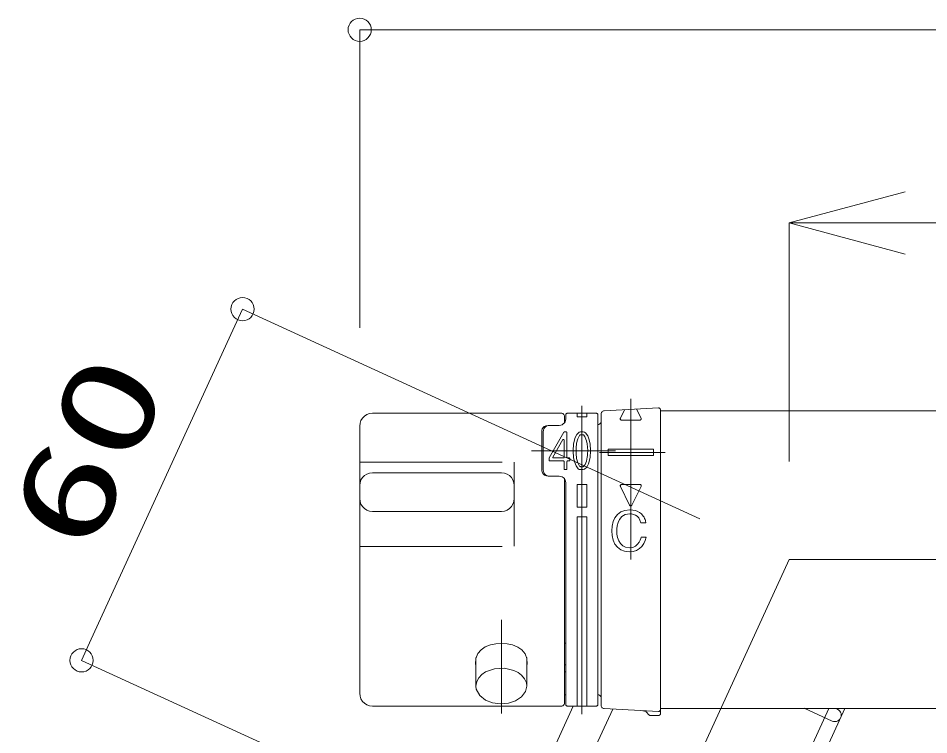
# Model space of a CAD drawing. Units: millimetres on the paper. Extents: x -305 to 305, y -152 to 152.
# Drawn here: x -237.17 to -213.6, y -102.74 to -84.19 of the extents above; entities that cross this region are included whole.
import ezdxf
from ezdxf.enums import TextEntityAlignment as Align

# ---------------------------------------------------------------- set-up
doc = ezdxf.new("R2010")
doc.units = ezdxf.units.MM
doc.linetypes.add('DASHED2', pattern=[3, 2, -1])
doc.linetypes.add('LONG_CHAIN', pattern=[21, 18, -1, 1, -1])
doc.layers.add('0-0_0', color=7, linetype='Continuous', lineweight=9)
doc.layers.add('0-1_VIEW0001', color=7, linetype='Continuous', lineweight=9)
doc.styles.add('ＭＳ ゴシック', font='')
doc.styles.get('ＭＳ ゴシック').set_extended_font_data('MS Gothic')

# ---------------------------------------------------------------- blocks, each defined once
blk = doc.blocks.new('_ORIGIN')
at = {"layer": '0-0_0'}
blk.add_line((0, 0), (-1, 0), dxfattribs=at)
blk.add_circle((0, 0), 0.5, dxfattribs=at)
blk = doc.blocks.new('_OPEN30')
at = {"layer": '0-0_0'}
blk.add_line((0, 0), (-1, 0), dxfattribs=at)
blk.add_lwpolyline([(-1, 0.2679), (0, 0), (-1, -0.2679)], dxfattribs=at)

msp = doc.modelspace()

# ---------------------------------------------------------------- linework, layer by layer
at = {"layer": '0-1_VIEW0001'}
for p, q in [((-228.334, -92.208), (-228.334, -84.49)), ((-227.734, -84.49), (-190.034, -84.49)), ((-217.217, -95.666), (-217.217, -89.49)), ((-203.549, -89.49), (-214.217, -89.49)), ((-219.526, -97.148), (-231.365, -91.721)), ((-235.282, -100.267), (-231.615, -92.267)), ((-228.001, -94.415), (-223.117, -94.415)), ((-223.034, -94.498), (-223.034, -94.663)), ((-222.999, -94.465), (-222.999, -94.562)), ((-222.217, -94.415), (-222.951, -94.415)), ((-222.709, -94.415), (-222.709, -94.512)), ((-222.167, -94.465), (-222.167, -101.948)), ((-222.083, -98.208), (-222.083, -94.436)), ((-222.006, -94.353), (-220.604, -94.277)), ((-221.478, -94.324), (-221.584, -94.547)), ((-221.166, -94.306), (-221.048, -94.547)), ((-220.601, -94.277), (-220.604, -94.277)), ((-220.55, -98.208), (-220.55, -94.327)), ((-220.55, -94.357), (-197.218, -94.357)), ((-220.55, -94.357), (-220.55, -102.04)), ((-223.168, -94.729), (-223.418, -94.729)), ((-221.554, -94.594), (-221.079, -94.594)), ((-228.333, -101.664), (-228.333, -94.748)), ((-223.617, -94.866), (-223.617, -95.388)), ((-223.584, -94.896), (-223.584, -95.878)), ((-223.427, -95.572), (-223.049, -94.907)), ((-223.037, -94.9), (-222.984, -94.9)), ((-222.969, -94.914), (-222.969, -95.559)), ((-222.546, -94.9), (-222.622, -94.9)), ((-222.561, -94.975), (-222.607, -94.975)), ((-223.331, -95.552), (-223.072, -95.099)), ((-223.045, -95.107), (-223.045, -95.559)), ((-222.643, -94.993), (-222.64, -94.99)), ((-223.617, -95.909), (-223.617, -95.388)), ((-221.901, -95.344), (-220.733, -95.344)), ((-221.901, -95.51), (-221.901, -95.344)), ((-220.733, -95.51), (-220.733, -95.344)), ((-224.646, -95.679), (-228.333, -95.679)), ((-224.334, -95.679), (-224.334, -96.29)), ((-223.43, -95.635), (-223.43, -95.579)), ((-223.059, -95.65), (-223.414, -95.65)), ((-223.059, -95.574), (-223.318, -95.574)), ((-223.045, -95.664), (-223.045, -95.86)), ((-222.969, -95.664), (-222.969, -95.86)), ((-222.908, -95.574), (-222.955, -95.574)), ((-222.908, -95.65), (-222.955, -95.65)), ((-222.894, -95.635), (-222.894, -95.59)), ((-221.901, -95.51), (-220.733, -95.51)), ((-223.028, -95.874), (-222.984, -95.874)), ((-222.64, -95.784), (-222.643, -95.782)), ((-222.622, -95.874), (-222.546, -95.874)), ((-222.607, -95.8), (-222.561, -95.8)), ((-224.667, -95.956), (-228.001, -95.956)), ((-223.451, -96.046), (-223.168, -96.046)), ((-223.418, -96.046), (-223.168, -96.046)), ((-223.034, -96.112), (-223.034, -100.367)), ((-224.334, -96.623), (-224.334, -96.29)), ((-222.999, -96.213), (-222.999, -101.948)), ((-222.709, -96.262), (-222.709, -96.846)), ((-222.709, -96.262), (-222.459, -96.262)), ((-222.459, -96.262), (-222.459, -96.846)), ((-221.347, -96.799), (-221.584, -96.308)), ((-221.554, -96.261), (-221.079, -96.261)), ((-221.286, -96.799), (-221.048, -96.308)), ((-224.334, -96.623), (-224.334, -97.854)), ((-222.459, -96.846), (-222.709, -96.846)), ((-224.667, -96.956), (-228.001, -96.956)), ((-222.709, -97.096), (-222.709, -101.999)), ((-222.459, -97.096), (-222.709, -97.096)), ((-222.459, -97.096), (-222.459, -101.999)), ((-220.924, -97.254), (-221.059, -97.254)), ((-221.051, -97.622), (-220.917, -97.622)), ((-224.646, -97.864), (-228.333, -97.864)), ((-222.083, -98.208), (-222.083, -101.978)), ((-220.55, -98.208), (-220.55, -102.191)), ((-223.034, -100.367), (-222.999, -100.367)), ((-223.034, -100.367), (-223.034, -101.915)), ((-223.693, -106.239), (-235.532, -100.812)), ((-225.324, -101.477), (-225.324, -100.735)), ((-224.009, -101.477), (-224.009, -100.735)), ((-225.324, -100.954), (-225.34, -100.899)), ((-223.995, -100.899), (-224.009, -100.954)), ((-223.034, -100.931), (-222.999, -100.931)), ((-223.034, -101.112), (-222.999, -101.112)), ((-225.315, -101.562), (-225.324, -101.477)), ((-224.02, -101.392), (-224.009, -101.477)), ((-223.034, -101.915), (-223.034, -101.706)), ((-222.999, -101.706), (-223.034, -101.706)), ((-228.001, -101.999), (-223.117, -101.999)), ((-222.806, -101.999), (-224.566, -105.84)), ((-222.217, -101.999), (-222.951, -101.999)), ((-222.006, -102.061), (-220.604, -102.138)), ((-220.801, -102.241), (-220.601, -102.241)), ((-220.55, -102.057), (-197.218, -102.057)), ((-220.55, -102.09), (-220.55, -102.087)), ((-215.774, -102.057), (-220.121, -111.544)), ((-216.107, -102.383), (-216.826, -102.053)), ((-215.967, -102.08), (-216.018, -102.057))]:
    msp.add_line(p, q, dxfattribs=at)
at = {"layer": '0-1_VIEW0001', "linetype": 'LONG_CHAIN'}
for p, q in [((-222.583, -102.202), (-222.583, -94.227)), ((-221.316, -94.045), (-221.316, -98.206)), ((-221.713, -95.388), (-223.885, -95.388)), ((-222.123, -95.428), (-220.427, -95.428)), ((-217.217, -98.206), (-223.563, -112.051)), ((-200.549, -98.206), (-217.217, -98.206)), ((-224.667, -99.762), (-224.667, -102.192))]:
    msp.add_line(p, q, dxfattribs=at)
at = {"layer": '0-1_VIEW0001', "linetype": 'DASHED2'}
for p, q in [((-221.785, -102.073), (-223.694, -106.237)), ((-216.187, -102.057), (-219.073, -108.357))]:
    msp.add_line(p, q, dxfattribs=at)
at = {"layer": '0-1_VIEW0001'}
for points in [[(-228.333, -94.748), (-228.325, -94.672), (-228.3, -94.601), (-228.26, -94.539), (-228.209, -94.488), (-228.147, -94.449), (-228.077, -94.424), (-228.001, -94.415)], [(-223.117, -94.415), (-223.098, -94.418), (-223.08, -94.424), (-223.065, -94.434), (-223.052, -94.446), (-223.042, -94.462), (-223.036, -94.479), (-223.034, -94.498)], [(-222.999, -94.465), (-222.998, -94.454), (-222.994, -94.443), (-222.989, -94.434), (-222.981, -94.426), (-222.973, -94.42), (-222.962, -94.417), (-222.951, -94.415)], [(-222.459, -94.415), (-222.459, -94.512), (-222.709, -94.512)], [(-222.217, -94.415), (-222.206, -94.417), (-222.195, -94.42), (-222.186, -94.426), (-222.178, -94.434), (-222.173, -94.443), (-222.169, -94.454), (-222.167, -94.465)], [(-222.083, -94.436), (-222.081, -94.417), (-222.076, -94.4), (-222.067, -94.385), (-222.055, -94.373), (-222.041, -94.363), (-222.024, -94.356), (-222.006, -94.353)], [(-220.601, -94.277), (-220.589, -94.278), (-220.579, -94.282), (-220.569, -94.288), (-220.561, -94.295), (-220.555, -94.304), (-220.551, -94.315), (-220.55, -94.327)], [(-223.617, -94.866), (-223.608, -94.823), (-223.582, -94.783), (-223.556, -94.759), (-223.512, -94.739), (-223.451, -94.729)], [(-223.584, -94.896), (-223.579, -94.858), (-223.567, -94.822), (-223.547, -94.791), (-223.521, -94.766), (-223.491, -94.746), (-223.456, -94.733), (-223.418, -94.729)], [(-222.999, -94.562), (-223.004, -94.6), (-223.016, -94.635), (-223.036, -94.666), (-223.063, -94.692), (-223.094, -94.712), (-223.129, -94.724), (-223.168, -94.729)], [(-222.083, -94.623), (-222.085, -94.642), (-222.092, -94.66), (-222.102, -94.675), (-222.115, -94.688), (-222.131, -94.698), (-222.148, -94.705), (-222.167, -94.707)], [(-221.571, -94.591), (-221.577, -94.587), (-221.582, -94.581), (-221.586, -94.575), (-221.588, -94.568), (-221.589, -94.561), (-221.588, -94.554), (-221.584, -94.547)], [(-221.554, -94.594), (-221.557, -94.593), (-221.559, -94.593), (-221.562, -94.593), (-221.564, -94.592), (-221.566, -94.592), (-221.568, -94.591), (-221.571, -94.591)], [(-221.046, -94.56), (-221.047, -94.568), (-221.049, -94.575), (-221.053, -94.582), (-221.058, -94.587), (-221.064, -94.59), (-221.071, -94.593), (-221.079, -94.594)], [(-221.048, -94.547), (-221.047, -94.55), (-221.047, -94.552), (-221.046, -94.555), (-221.046, -94.557), (-221.046, -94.56)], [(-223.049, -94.907), (-223.048, -94.905), (-223.046, -94.904), (-223.044, -94.903), (-223.042, -94.902), (-223.04, -94.901), (-223.037, -94.9)], [(-222.984, -94.9), (-222.981, -94.901), (-222.977, -94.902), (-222.975, -94.903), (-222.972, -94.905), (-222.97, -94.908), (-222.969, -94.911), (-222.969, -94.914)], [(-222.622, -95.874), (-222.65, -95.869), (-222.68, -95.851), (-222.735, -95.773), (-222.767, -95.695), (-222.796, -95.566), (-222.809, -95.388), (-222.796, -95.211), (-222.756, -95.047), (-222.716, -94.967), (-222.655, -94.907), (-222.622, -94.9)], [(-222.64, -94.99), (-222.636, -94.986), (-222.632, -94.982), (-222.627, -94.979), (-222.622, -94.977), (-222.617, -94.976), (-222.612, -94.975), (-222.607, -94.975)], [(-222.561, -94.975), (-222.556, -94.975), (-222.551, -94.976), (-222.545, -94.977), (-222.54, -94.979), (-222.536, -94.982), (-222.531, -94.986), (-222.527, -94.99)], [(-222.546, -94.9), (-222.518, -94.906), (-222.488, -94.924), (-222.433, -95.001), (-222.401, -95.08), (-222.372, -95.208), (-222.36, -95.388), (-222.372, -95.563), (-222.411, -95.728), (-222.452, -95.808), (-222.513, -95.866), (-222.546, -95.874)], [(-223.072, -95.099), (-223.071, -95.098), (-223.07, -95.096), (-223.068, -95.095), (-223.066, -95.094), (-223.064, -95.093), (-223.061, -95.092), (-223.059, -95.092)], [(-223.059, -95.092), (-223.056, -95.093), (-223.053, -95.094), (-223.05, -95.096), (-223.048, -95.098), (-223.046, -95.101), (-223.045, -95.104), (-223.045, -95.107)], [(-222.643, -94.993), (-222.689, -95.078), (-222.719, -95.191), (-222.735, -95.321), (-222.735, -95.456), (-222.72, -95.585), (-222.689, -95.697), (-222.643, -95.782)], [(-222.527, -94.99), (-222.524, -94.993), (-222.523, -94.997), (-222.507, -95.018), (-222.495, -95.041), (-222.462, -95.127), (-222.445, -95.207), (-222.431, -95.378), (-222.434, -95.469)], [(-223.43, -95.579), (-223.43, -95.576), (-223.429, -95.574), (-223.427, -95.572)], [(-223.414, -95.65), (-223.418, -95.65), (-223.421, -95.649), (-223.424, -95.647), (-223.427, -95.645), (-223.429, -95.642), (-223.43, -95.639), (-223.43, -95.635)], [(-223.324, -95.573), (-223.327, -95.571), (-223.33, -95.568), (-223.331, -95.565), (-223.332, -95.562), (-223.333, -95.559), (-223.332, -95.555), (-223.331, -95.552)], [(-223.318, -95.574), (-223.322, -95.574), (-223.324, -95.573)], [(-223.045, -95.559), (-223.045, -95.563), (-223.046, -95.566), (-223.048, -95.569), (-223.05, -95.571), (-223.053, -95.573), (-223.056, -95.574), (-223.059, -95.574)], [(-223.059, -95.65), (-223.056, -95.651), (-223.053, -95.652), (-223.05, -95.653), (-223.048, -95.655), (-223.046, -95.658), (-223.045, -95.661), (-223.045, -95.664)], [(-222.955, -95.574), (-222.958, -95.574), (-222.961, -95.573), (-222.964, -95.571), (-222.966, -95.569), (-222.968, -95.566), (-222.968, -95.563), (-222.969, -95.559)], [(-222.969, -95.664), (-222.968, -95.661), (-222.968, -95.658), (-222.966, -95.655), (-222.964, -95.653), (-222.961, -95.652), (-222.958, -95.651), (-222.955, -95.65)], [(-222.908, -95.574), (-222.905, -95.575), (-222.902, -95.576), (-222.9, -95.578), (-222.897, -95.58), (-222.896, -95.583), (-222.895, -95.586), (-222.894, -95.59)], [(-222.894, -95.635), (-222.895, -95.639), (-222.896, -95.642), (-222.897, -95.645), (-222.9, -95.647), (-222.902, -95.649), (-222.905, -95.65), (-222.908, -95.65)], [(-222.523, -95.779), (-222.499, -95.743), (-222.48, -95.7), (-222.466, -95.653), (-222.455, -95.605), (-222.446, -95.557), (-222.44, -95.511), (-222.434, -95.469)], [(-223.451, -96.046), (-223.501, -96.039), (-223.552, -96.017), (-223.579, -95.994), (-223.606, -95.96), (-223.617, -95.909)], [(-223.418, -96.046), (-223.456, -96.041), (-223.491, -96.029), (-223.521, -96.009), (-223.547, -95.983), (-223.567, -95.952), (-223.579, -95.917), (-223.584, -95.878)], [(-223.028, -95.874), (-223.032, -95.874), (-223.036, -95.873), (-223.039, -95.871), (-223.041, -95.869), (-223.043, -95.866), (-223.044, -95.863), (-223.045, -95.86)], [(-222.969, -95.86), (-222.969, -95.863), (-222.97, -95.866), (-222.972, -95.869), (-222.975, -95.871), (-222.977, -95.873), (-222.981, -95.874), (-222.984, -95.874)], [(-222.607, -95.8), (-222.612, -95.799), (-222.617, -95.798), (-222.622, -95.797), (-222.627, -95.794), (-222.632, -95.792), (-222.636, -95.788), (-222.64, -95.784)], [(-222.527, -95.784), (-222.531, -95.788), (-222.536, -95.792), (-222.54, -95.794), (-222.545, -95.797), (-222.551, -95.798), (-222.556, -95.799), (-222.561, -95.8)], [(-222.523, -95.779), (-222.524, -95.782), (-222.527, -95.784)], [(-228.333, -96.29), (-228.325, -96.214), (-228.3, -96.143), (-228.26, -96.081), (-228.209, -96.03), (-228.147, -95.99), (-228.077, -95.965), (-228.001, -95.956)], [(-224.667, -95.956), (-224.59, -95.965), (-224.52, -95.99), (-224.459, -96.03), (-224.407, -96.081), (-224.368, -96.143), (-224.343, -96.214), (-224.334, -96.29)], [(-223.168, -96.046), (-223.129, -96.05), (-223.094, -96.063), (-223.063, -96.082), (-223.036, -96.108), (-223.016, -96.139), (-223.004, -96.174), (-222.999, -96.213)], [(-221.589, -96.294), (-221.588, -96.286), (-221.585, -96.279), (-221.582, -96.273), (-221.576, -96.268), (-221.57, -96.264), (-221.563, -96.262), (-221.554, -96.261)], [(-221.584, -96.308), (-221.586, -96.306), (-221.586, -96.304), (-221.587, -96.302), (-221.588, -96.298), (-221.589, -96.294)], [(-221.079, -96.261), (-221.077, -96.261), (-221.074, -96.261), (-221.072, -96.262), (-221.07, -96.262), (-221.068, -96.263), (-221.066, -96.263), (-221.064, -96.264)], [(-221.064, -96.264), (-221.057, -96.268), (-221.052, -96.273), (-221.048, -96.28), (-221.046, -96.286), (-221.046, -96.294), (-221.046, -96.301), (-221.048, -96.308)], [(-228.001, -96.956), (-228.077, -96.947), (-228.147, -96.922), (-228.209, -96.883), (-228.26, -96.831), (-228.3, -96.769), (-228.325, -96.699), (-228.333, -96.623)], [(-224.334, -96.623), (-224.343, -96.699), (-224.368, -96.769), (-224.407, -96.831), (-224.459, -96.883), (-224.52, -96.922), (-224.59, -96.947), (-224.667, -96.956)], [(-221.303, -96.814), (-221.309, -96.816), (-221.317, -96.817), (-221.324, -96.816), (-221.331, -96.814), (-221.337, -96.81), (-221.343, -96.805), (-221.347, -96.799)], [(-221.286, -96.799), (-221.288, -96.801), (-221.29, -96.803), (-221.292, -96.806), (-221.295, -96.808), (-221.297, -96.81), (-221.3, -96.812), (-221.303, -96.814)], [(-221.344, -96.916), (-221.471, -96.931), (-221.577, -96.972), (-221.662, -97.037), (-221.728, -97.121), (-221.775, -97.222), (-221.802, -97.335), (-221.811, -97.458)], [(-221.678, -97.462), (-221.676, -97.406), (-221.667, -97.331), (-221.646, -97.247), (-221.608, -97.164), (-221.549, -97.091), (-221.463, -97.04), (-221.345, -97.021)], [(-221.345, -97.021), (-221.297, -97.024), (-221.246, -97.034), (-221.197, -97.053), (-221.15, -97.083), (-221.11, -97.125), (-221.079, -97.182), (-221.059, -97.254)], [(-220.993, -97.078), (-221.04, -97.022), (-221.094, -96.981), (-221.151, -96.952), (-221.208, -96.933), (-221.261, -96.922), (-221.308, -96.917), (-221.344, -96.916)], [(-220.924, -97.254), (-220.928, -97.236), (-220.933, -97.215), (-220.94, -97.192), (-220.949, -97.166), (-220.96, -97.138), (-220.975, -97.108), (-220.993, -97.078)], [(-221.811, -97.458), (-221.802, -97.584), (-221.773, -97.7), (-221.727, -97.802), (-221.662, -97.886), (-221.579, -97.95), (-221.478, -97.99), (-221.359, -98.005)], [(-221.357, -97.9), (-221.451, -97.886), (-221.527, -97.848), (-221.586, -97.79), (-221.629, -97.718), (-221.658, -97.636), (-221.674, -97.549), (-221.678, -97.462)], [(-221.359, -98.005), (-221.255, -97.995), (-221.165, -97.966), (-221.09, -97.921), (-221.029, -97.862), (-220.98, -97.791), (-220.943, -97.711), (-220.917, -97.622)], [(-221.051, -97.622), (-221.06, -97.654), (-221.076, -97.7), (-221.102, -97.753), (-221.14, -97.807), (-221.194, -97.854), (-221.265, -97.887), (-221.357, -97.9)], [(-223.995, -100.899), (-224.004, -100.766), (-224.054, -100.642), (-224.137, -100.544), (-224.244, -100.47), (-224.376, -100.414), (-224.515, -100.383), (-224.663, -100.371), (-224.812, -100.381), (-224.952, -100.412), (-225.084, -100.466), (-225.192, -100.54), (-225.277, -100.639), (-225.328, -100.764), (-225.34, -100.899)], [(-224.02, -101.392), (-224.068, -101.287), (-224.142, -101.196), (-224.236, -101.123), (-224.343, -101.071), (-224.59, -101.016), (-224.847, -101.03), (-225.079, -101.112), (-225.173, -101.177), (-225.25, -101.261), (-225.302, -101.364), (-225.324, -101.477)], [(-225.315, -101.562), (-225.224, -101.725), (-225.077, -101.842), (-224.894, -101.914), (-224.691, -101.941), (-224.486, -101.924), (-224.299, -101.863), (-224.146, -101.76)], [(-224.009, -101.477), (-224.041, -101.622), (-224.146, -101.76)], [(-228.001, -101.999), (-228.077, -101.99), (-228.147, -101.965), (-228.209, -101.925), (-228.26, -101.874), (-228.3, -101.812), (-228.325, -101.741), (-228.333, -101.664)], [(-222.167, -101.707), (-222.148, -101.709), (-222.131, -101.716), (-222.115, -101.726), (-222.102, -101.738), (-222.092, -101.754), (-222.085, -101.771), (-222.083, -101.79)], [(-223.034, -101.915), (-223.036, -101.934), (-223.042, -101.952), (-223.052, -101.967), (-223.065, -101.98), (-223.08, -101.99), (-223.098, -101.997), (-223.117, -101.999)], [(-222.951, -101.999), (-222.962, -101.997), (-222.973, -101.993), (-222.981, -101.987), (-222.989, -101.979), (-222.994, -101.97), (-222.998, -101.959), (-222.999, -101.948)], [(-222.167, -101.948), (-222.169, -101.959), (-222.173, -101.97), (-222.178, -101.979), (-222.186, -101.987), (-222.195, -101.993), (-222.206, -101.997), (-222.217, -101.999)], [(-222.006, -102.061), (-222.024, -102.058), (-222.041, -102.052), (-222.055, -102.042), (-222.067, -102.029), (-222.076, -102.014), (-222.081, -101.996), (-222.083, -101.978)], [(-221.008, -102.116), (-220.984, -102.119), (-220.962, -102.125), (-220.94, -102.134), (-220.92, -102.146), (-220.902, -102.161), (-220.886, -102.178), (-220.873, -102.198)], [(-220.801, -102.241), (-220.813, -102.24), (-220.825, -102.237), (-220.837, -102.232), (-220.847, -102.226), (-220.857, -102.218), (-220.866, -102.209), (-220.873, -102.198)], [(-220.55, -102.09), (-220.552, -102.101), (-220.556, -102.112), (-220.563, -102.121), (-220.571, -102.128), (-220.581, -102.134), (-220.592, -102.137), (-220.604, -102.138)], [(-220.55, -102.191), (-220.551, -102.202), (-220.555, -102.213), (-220.561, -102.222), (-220.569, -102.23), (-220.579, -102.236), (-220.589, -102.239), (-220.601, -102.241)], [(-215.967, -102.079), (-215.934, -102.099), (-215.908, -102.125), (-215.888, -102.156), (-215.875, -102.19), (-215.87, -102.227), (-215.873, -102.264), (-215.885, -102.3)], [(-215.885, -102.3), (-215.905, -102.333), (-215.931, -102.36), (-215.962, -102.38), (-215.996, -102.393), (-216.032, -102.398), (-216.07, -102.395), (-216.107, -102.383)]]:
    msp.add_lwpolyline(points, dxfattribs=at)

# ---------------------------------------------------------------- block references
for name, p, xscale, yscale, rotation in [('_ORIGIN', (-228.334, -84.49), 0.6, 0.6, 180), ('_OPEN30', (-217.217, -89.49), 3, 3, 180), ('_ORIGIN', (-231.365, -91.721), 0.6, 0.6, 65.37501), ('_ORIGIN', (-235.532, -100.812), 0.6, 0.6, 245.37501)]:
    msp.add_blockref(name, p, dxfattribs=dict(at, xscale=xscale, yscale=yscale, rotation=rotation))

# ---------------------------------------------------------------- texts
at = {"layer": '0-1_VIEW0001', "style": 'ＭＳ ゴシック', "width": 1.5}
msp.add_text('60', height=2.441, rotation=65.375, dxfattribs=at).set_placement((-234.653, -98.471), align=Align.BOTTOM_LEFT)

doc.saveas('drawing.dxf')
